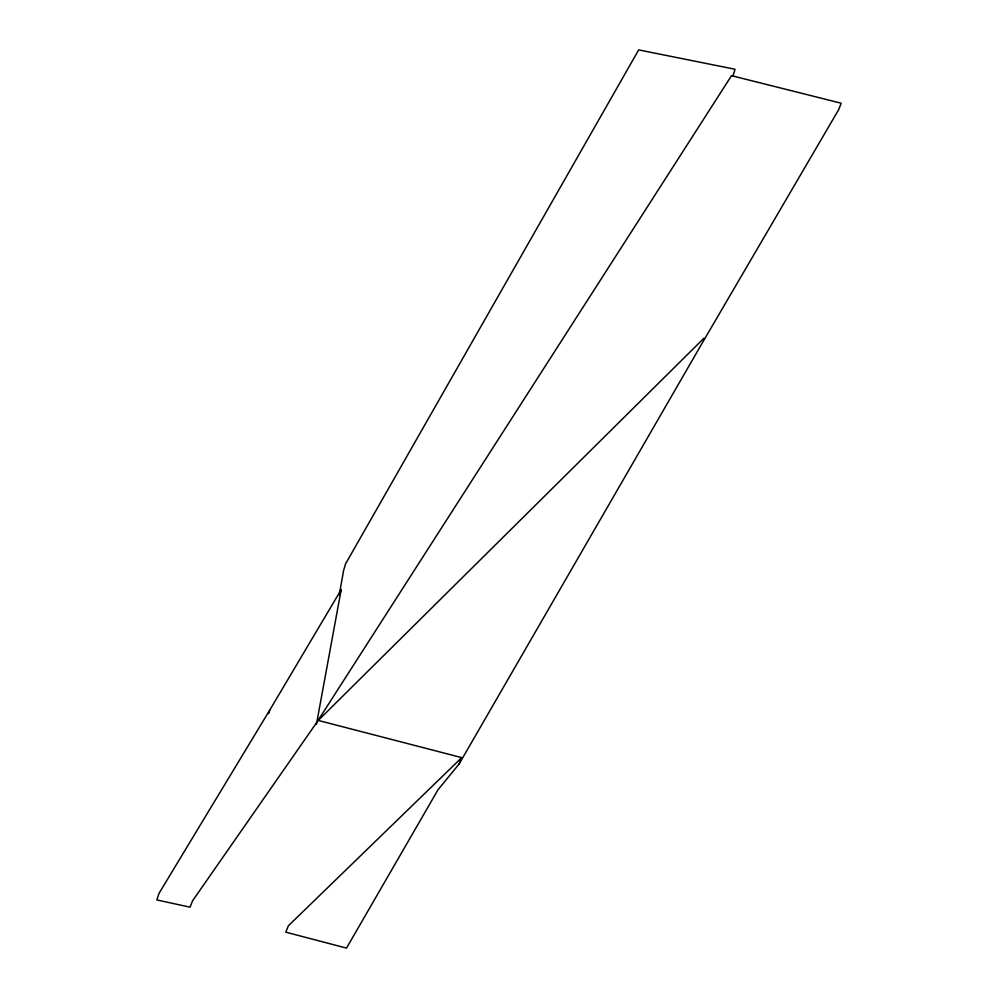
<?xml version="1.0" encoding="UTF-8"?>
<svg xmlns="http://www.w3.org/2000/svg" width="998" height="998" viewBox="0 0 998 998"><rect width="100%" height="100%" fill="white"/><g stroke="black" fill="none" stroke-linecap="round" stroke-linejoin="round"><path stroke-width="1.5" d="M339.283 594.646L343.649 570.282L345.645 563.72L638.67 49.9L735.039 69.261L733.056 75.823M268.624 713.695L269.934 709.79L341.191 589.656L316.466 724.199M339.445 594.87L341.191 589.656M461.712 757.619L288.372 925.795L285.777 932.169L346.506 948.1L437.997 789.792L459.117 763.994L461.687 757.607L318.162 720.419L192.589 900.782L190.019 907.17L156.823 899.934L159.006 893.372L269.959 709.728M459.117 763.994L701.394 344.485L838.719 109.568L841.177 103.206L731.522 75.673L318.05 720.456M703.964 338.185L318.162 720.519"/></g></svg>
